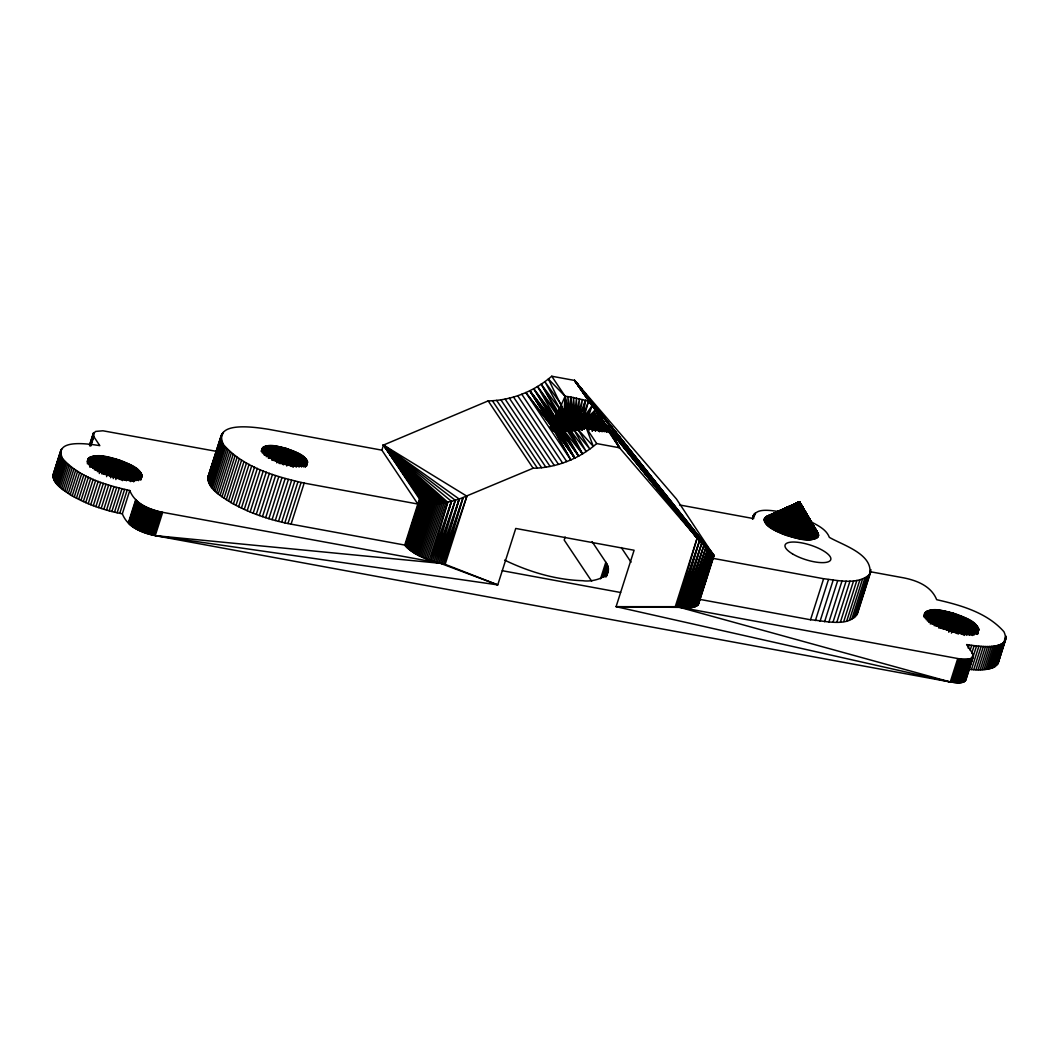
<?xml version="1.0" encoding="UTF-8"?>
<svg xmlns="http://www.w3.org/2000/svg" width="1059" height="1059" viewBox="0 0 1059 1059"><rect width="100%" height="100%" fill="white"/><g stroke="black" fill="none" stroke-linecap="round" stroke-linejoin="round"><path stroke-width="1.5" d="M818.541 535.364L799.519 501.873L766.941 516.395C758.297 525.158 779.252 532.412 785.632 535.139C795.283 537.363 811.313 544.763 818.541 535.364L799.519 501.873L766.385 516.673M857.816 610.633C853.011 629.006 824.021 620.508 810.532 619.767L699.271 599.288M856.546 615.544L869.638 574.494C873.874 554.267 842.898 545.239 829.343 537.35C826.192 528.944 816.926 525.026 809.553 521.028M798.83 538.727L799.519 501.873L766.941 516.395M381.875 450.154L268.205 429.239C256.556 427.479 212.144 420.132 223.436 444.621C243.649 467.601 275.287 476.537 304.171 483.103L417.842 504.031L381.875 450.154L383.504 445.045L488.173 400.898C509.935 400.567 531.34 392.505 548.377 379.016L565.135 396.291L570.655 396.993L569.98 411.938L564.751 430.867M797.546 538.475L799.519 501.873L765.895 516.951M551.752 376.236L574.534 380.419L611.242 432.866L608.541 431.37L597.475 430.378L586.315 428.008L562.858 431.106L557.709 430.788L553.102 428.763L551.13 425.281L551.62 421.654L558.119 411.885L565.135 396.291L551.752 376.236L548.377 379.016L564.063 411.435L558.715 431.953M796.249 538.21L799.519 501.873L767.563 516.157M610.871 431.82L608.475 432.35C600.043 415.763 575.567 411.276 558.119 411.885L553.341 430.801M978.847 629.986C972.877 638.749 958.488 632.62 949.883 631.071C940.948 627.365 927.207 624.36 924.507 613.81C931.271 605.841 944.668 611.52 953.404 613.174C962.181 617.079 982.17 621.223 977.51 634.381M307.639 462.518C298.069 471.983 266.709 461.036 261.997 448.937C267.675 442.252 278.941 447.017 286.274 448.407C293.608 451.677 310.208 455.079 306.594 466.039M54.777 471.586C48.542 481.633 63.315 489.88 70.198 494.672C86.203 504.163 104.086 510.306 122.328 513.827C127.729 527.422 142.091 532.968 155.236 535.642L497.743 584.886L515.746 528.454L634.103 550.243L616.086 606.675L675.258 606.688L681.215 607.548L961.678 659.254L969.607 659.069L973.314 656.686L972.89 653.972L966.642 644.56C976.332 646.043 1013.37 652.159 1003.945 631.746C987.107 612.592 960.738 605.152 936.672 599.685C931.271 586.104 916.922 580.517 903.764 577.87L869.995 571.675M504.6 560.105C528.971 571.834 555.604 579.895 582.781 580.703C593.265 582.463 615.901 576.546 605.827 562.21L592.087 541.639M554.439 430.616L559.576 408.297L544.869 381.677L561.31 404.498L562.726 411.435L557.484 431.953M794.925 537.906L799.519 501.873L765.445 517.269M584.33 429.266L592.007 405.796L574.534 380.419L676.423 498.961L713.978 555.829L699.483 540.818L619.489 447.772L596.707 443.575C579.167 458.732 556.372 467.879 533.127 468.237L459.222 499.08L438.836 562.938L162.676 512.331L155.236 535.642L440.412 563.322L497.743 584.886L445.137 564.328C430.695 561.032 414.863 556.571 404.737 545.067L291.079 524.152C270.085 520.115 249.54 513.125 230.902 502.575C221.861 496.367 206.862 489.192 208.213 476.232L221.318 435.183M779.954 511.629C772.302 510.901 753.465 506.612 753.624 518.592L679.613 504.971M141.84 476.828C133.5 484.32 119.985 478.403 110.388 476.166C102.591 472.473 88.228 469.256 87.937 458.931C96.74 452.219 109.554 457.634 119.204 459.99C127.093 463.749 145.123 468.012 140.847 479.926M566.208 431.079L571.569 412.176L570.655 396.993L585.468 400.381L583.35 415.009L578.452 430.669M793.601 537.575L799.519 501.873L768.238 515.958M575.289 429.742L579.948 414.003L582.463 399.534L573.025 430.828M792.264 537.217L799.519 501.873L765.088 517.613M553.102 418.57L551.209 426.512L553.102 418.57L533.696 388.706L554.532 416.386L551.474 429.12M550.376 426.724L551.62 421.654L529.818 390.731L551.13 425.281L525.82 392.571L570.788 459.924L553.804 429.292L574.785 458.07L560.158 431.106L578.664 456.045L564.275 430.973L582.503 453.887L570.073 429.769L571.873 430.523L573.952 429.822L589.837 449.029L578.002 429.504L593.331 446.368L586.315 428.008L596.707 443.575M550.481 427.029L552.004 420.648L529.818 390.731L551.077 424.434M550.984 425.943L552.507 419.642L533.696 388.706L553.778 417.498L551.077 428.736M574.375 431.185L585.468 400.381L588.473 401.321L580.531 429.636M550.852 425.453L552.004 420.648M552.308 427.889L555.366 415.26L552.229 427.929M551.077 428.551L553.778 417.498M552.361 430.126L556.24 414.162L537.535 386.548L554.532 416.386L551.395 429.147M553.288 428.869L557.166 413.023L541.255 384.192L561.469 411.474L556.332 431.979M553.394 431.145L558.119 411.885L541.255 384.192M790.914 536.847L799.519 501.873L771.243 514.939M552.255 430.166L556.24 414.162M553.182 428.895L557.166 413.023L537.535 386.548M555.459 430.483L560.277 411.554L559.576 408.297M554.294 430.642L559.165 411.699M556.557 430.404L561.469 411.474L561.31 404.498M555.3 430.51L560.277 411.554M557.286 431.953L562.726 411.435M559.973 432.006L565.466 411.488L565.135 396.291L568.418 411.739L562.898 432.257M556.385 430.417L561.469 411.474M576.877 430.192L585.468 400.381M558.503 431.953L564.063 411.435L565.135 396.291L566.909 411.594L561.296 432.098M215.811 451.24L102.922 430.788L95.694 431.423L93.02 433.859L93.549 436.229L99.798 445.64C90.094 444.158 53.096 438.042 62.481 458.454C79.346 477.596 105.701 485.035 129.767 490.516C135.168 504.11 149.531 509.657 162.676 512.331M559.761 431.993L565.466 411.488M567.928 431.384L573.184 412.454L573.515 397.482L574.865 412.785L569.914 430.113M562.673 432.244L568.418 411.739L567.849 396.596L569.98 411.938L564.526 430.828M561.071 432.085L566.909 411.594M789.59 536.45L799.519 501.873L764.757 517.97M407.874 548.522L422.806 501.714L383.504 445.045L447.732 502.231L430.841 560.555L451.478 501.357L459.222 499.08L440.412 563.322L463.048 497.704L443.575 564.023L466.887 496.194L383.504 445.045L419.47 498.921C427.81 507.076 441.338 503.224 451.478 501.357L434.031 561.588L455.344 500.298L383.504 445.045L421.972 501.225L407.106 547.807M571.45 430.457L576.533 413.156L579.458 398.766L578.24 413.553L572.8 430.775M565.983 431.053L571.569 412.176M965.848 678.131C965.715 685.12 954.781 682.406 950.267 681.983L616.086 606.675L679.772 607.376L701.707 543.346L682.618 607.681L703.798 545.703L685.319 607.84L681.215 607.548L701.707 543.346L574.534 380.419L598.242 413.897L594.668 419.483L591.372 428.736L594.668 419.483L599.619 415.71L574.534 380.419L713.144 554.003M569.689 430.073L574.865 412.785L576.467 398.078L576.533 413.156L571.238 430.404M567.465 431.304L573.184 412.454L570.655 396.993M754.154 516.249L755.12 513.112L754.154 516.157M574.6 431.251L579.948 414.003M754.59 513.615L753.095 518.222M582.768 428.683L586.726 416.161L592.007 405.796L585.045 415.565L580.345 429.57M53.069 474.763L60.747 450.591M52.95 475.663L61.091 449.784M54.168 472.314L61.607 449.003M52.963 476.59L60.734 452.934M53.122 477.569L60.562 454.258M53.413 478.575L60.853 455.264M53.85 479.608L61.29 456.297M54.393 480.68L61.832 457.369M55.042 481.766L62.481 458.454M55.862 482.878L63.302 459.566M56.789 484.016L64.228 460.705M57.795 485.154L65.234 461.843M58.96 486.319L66.399 463.008M60.244 487.497L67.683 464.186M61.647 488.689L69.087 465.378M63.169 489.893L70.609 466.582M64.771 491.085L72.211 467.774M66.465 492.289L73.905 468.978M68.292 493.481L75.732 470.17M70.198 494.672L77.638 471.361M72.197 495.864L79.637 472.552M89.552 444.74L93.47 432.879M89.552 445.852L93.708 432.588M90.041 444.754L93.51 433.872M92.371 438.28L93.854 433.621M90.359 445.111L93.774 434.945M90.584 445.548L93.549 436.229M74.262 497.028L81.702 473.717M90.836 445.985L93.801 436.652M87.195 461.645L88.188 458.534M87.513 461.287L88.506 458.176M87.394 462.505L88.877 457.832M87.354 463.749L89.34 457.528M76.433 498.193L83.873 474.882M87.831 463.445L89.816 457.236M88.387 463.193L90.372 456.972M88.532 464.504L91.008 456.733M89.194 464.292L91.67 456.522M78.657 499.318L86.097 476.007M89.446 465.669L92.424 456.35M89.724 467.072L93.192 456.191M90.558 466.953L94.026 456.072M91.445 466.847L94.926 455.979M80.974 500.444L88.413 477.132M92.385 466.781L95.853 455.913M92.874 468.316L96.846 455.873M83.343 501.556L90.783 478.244M93.894 468.303L97.865 455.873M94.45 469.865L98.911 455.886M95.575 469.931L100.036 455.939M85.739 502.628L93.179 479.317M96.713 470.011L101.174 456.019M97.388 471.679L102.352 456.138M88.228 503.687L95.667 480.376M98.58 471.811L103.544 456.27M99.308 473.532L104.775 456.429M90.743 504.693L98.183 481.382M101.068 472.168L106.019 456.628M101.836 473.942L107.29 456.853M103.133 474.194L108.6 457.104M93.311 505.686L100.751 482.374M104.444 474.472L109.898 457.369M105.768 474.776L111.221 457.687M95.906 506.639L103.345 483.328M106.588 476.656L112.545 458.017M108.415 475.451L113.869 458.362M98.527 507.565L105.966 484.254M109.752 475.822L115.206 458.732M110.586 477.768L116.53 459.129M101.187 508.439L108.627 485.128M112.426 476.656L117.88 459.553M113.247 478.642L119.204 459.99M103.835 509.273L111.274 485.962M115.06 477.543L120.514 460.453M115.855 479.568L121.811 460.917M106.522 510.081L113.962 486.769M117.642 478.509L123.096 461.42M118.886 479.025L124.353 461.923M109.183 510.822L116.622 487.511M120.144 479.555L125.597 462.452M121.348 480.084L126.802 462.995M111.844 511.523L119.283 488.212M122.513 480.627L127.98 463.538M124.181 479.648L129.145 464.107M114.504 512.172L121.944 488.861M125.293 480.217L130.257 464.676M126.392 480.799L131.342 465.258M117.125 512.781L124.565 489.47M127.914 479.833L132.375 465.841M128.92 480.429L133.381 466.437M129.86 481.011L134.321 467.032M119.76 513.337L127.199 490.026M130.76 481.62L135.221 467.628M132.137 480.667L136.095 468.237M122.328 513.827L129.767 490.516M132.918 481.263L136.876 468.819M133.686 481.858L137.657 469.428M134.864 480.905L138.345 470.024M135.989 479.926L138.967 470.606M136.585 480.521L139.563 471.189M137.617 479.542L140.092 471.771M138.067 480.098L140.543 472.327M138.477 480.667L140.953 472.896M139.298 479.648L141.284 473.439M140.079 478.628L141.562 473.969M140.278 479.145L141.76 474.485M140.397 479.648L141.893 474.988M140.993 478.575L141.985 475.478M140.94 479.502L141.999 475.941M128.324 522.815L135.764 499.504M128.655 523.252L136.095 499.941M129.026 523.702L136.479 500.391M129.436 524.165L136.876 500.854M129.886 524.642L137.326 501.331M130.429 525.118L137.869 501.807M130.985 525.582L138.425 502.27M131.568 526.058L139.007 502.747M132.229 526.535L139.669 503.224M132.891 527.011L140.331 503.7M133.633 527.501L141.072 504.19M134.4 527.978L141.84 504.666M135.195 528.441L142.634 505.143M136.015 528.918L143.455 505.606M136.902 529.381L144.342 506.07M137.763 529.831L145.202 506.52M138.689 530.294L146.129 506.983M139.656 530.731L147.095 507.42M140.609 531.155L148.048 507.843M141.615 531.578L149.054 508.267M142.621 531.989L150.06 508.677M143.627 532.386L151.066 509.075M144.673 532.756L152.112 509.445M145.732 533.14L153.171 509.829M146.791 533.484L154.23 510.173M147.863 533.815L155.302 510.504M148.909 534.133L156.348 510.822M149.968 534.424L157.407 511.113M151.053 534.716L158.493 511.404M152.125 534.98L159.565 511.669M153.171 535.219L160.611 511.907M154.23 535.444L161.67 512.132M207.961 477.265L221.768 434.216M207.816 478.35L222.377 433.29M207.842 479.462L220.947 438.426M210.993 470.421L213.415 462.823M217.294 450.657L220.696 440.014M222.138 435.461L223.118 432.416M208.027 480.627L221.132 439.591M208.385 481.832L221.477 440.796M208.861 483.076L221.966 442.04M209.523 484.36L222.628 443.311M210.331 485.671L223.436 444.621M211.297 487.008L224.402 445.958M212.382 488.358L225.474 447.308M213.666 489.748L226.758 448.698M215.056 491.138L228.148 450.101M216.592 492.554L229.684 451.518M218.247 493.971L231.339 452.934M220.073 495.413L233.165 454.377M221.98 496.856L235.085 455.807M224.045 498.286L237.137 457.25M226.242 499.729L239.334 458.693M228.506 501.159L241.611 460.109M230.902 502.575L244.007 461.539M233.404 503.991L246.509 462.942M235.985 505.381L249.09 464.332M238.659 506.745L251.764 465.695M241.439 508.095L254.531 467.059M261.242 451.372L262.248 448.235M261.467 451.041L262.725 447.613M262.023 450.459L263.029 447.322M261.904 451.769L263.4 447.057M262.328 451.518L263.823 446.805M244.258 509.405L257.363 468.369M262.275 452.868L264.287 446.58M262.817 452.67L264.816 446.395M263.373 452.497L265.385 446.223M263.506 453.914L266.008 446.064M264.154 453.781L266.656 445.932M264.353 455.251L267.358 445.839M247.184 510.716L260.276 469.666M265.107 455.171L268.112 445.76M265.875 455.118L268.88 445.707M266.219 456.654L269.727 445.667M267.08 456.641L270.588 445.654M250.149 511.96L263.254 470.924M267.967 456.667L271.475 445.68M268.404 458.282L272.415 445.733M269.343 458.348L273.354 445.786M270.349 458.441L274.347 445.892M253.167 513.191L266.272 472.155M271.342 458.56L275.34 445.998M271.885 460.268L276.399 446.143M272.931 460.427L277.445 446.302M256.265 514.383L269.357 473.347M274.016 460.625L278.517 446.501M275.088 460.824L279.589 446.699M276.2 461.062L280.701 446.938M259.376 515.521L272.467 474.485M276.783 462.876L281.787 447.189M278.398 461.592L282.912 447.467M279.007 463.445L284.024 447.758M262.5 516.62L275.605 475.584M280.145 463.763L285.149 448.076M281.76 462.531L286.274 448.407M282.369 464.451L287.386 448.751M265.69 517.679L278.782 476.643M283.508 464.822L288.511 449.122M285.096 463.643L289.597 449.519M286.182 464.041L290.695 449.916M268.867 518.685L281.972 477.635M286.764 466.026L291.781 450.327M288.326 464.875L292.827 450.75M272.084 519.638L285.175 478.589M289.372 465.325L293.886 451.2M290.391 465.788L294.905 451.65M291.371 466.238L295.885 452.114M275.287 520.525L288.379 479.489M292.35 466.715L296.864 452.577M293.277 467.191L297.778 453.067M294.693 466.106L298.704 453.556M295.567 466.595L299.578 454.046M278.491 521.385L291.596 480.336M296.401 467.098L300.412 454.549M297.711 466.026L301.219 455.039M298.466 466.529L301.974 455.555M299.168 467.032L302.675 456.045M281.681 522.166L294.773 481.117M300.359 465.973L303.364 456.548M300.981 466.476L303.986 457.051M301.577 466.966L304.582 457.541M302.636 465.894L305.138 458.057M284.845 522.881L297.936 481.845M303.099 466.384L305.601 458.534M303.536 466.873L306.038 459.024M304.423 465.775L306.422 459.5M304.78 466.251L306.779 459.963M305.045 466.701L307.044 460.413M305.27 467.138L307.269 460.864M305.945 466.013L307.454 461.3M287.982 523.556L301.074 482.507M306.633 465.272L307.587 461.724M291.079 524.152L304.171 483.103M404.737 545.067L419.47 498.921M405.226 545.742L419.973 499.544M405.782 546.418L420.555 500.166M406.418 547.119L421.23 500.722M408.708 549.237L423.746 502.138L383.504 445.045L459.222 499.08L437.221 562.501L455.344 500.298L435.633 562.064M409.608 549.952L424.752 502.509L383.504 445.045L451.478 501.357L432.416 561.071M410.588 550.68L425.864 502.84L383.504 445.045L445.852 502.588L427.704 559.43M411.62 551.395L427.029 503.131L383.504 445.045L444.025 502.919L426.181 558.848M412.706 552.11L428.273 503.356L383.504 445.045L442.238 503.171L424.659 558.225M413.844 552.824L429.57 503.528L383.504 445.045L440.478 503.409L423.176 557.603M415.035 553.526L430.947 503.66L383.504 445.045L438.757 503.581L421.72 556.955M416.293 554.241L432.403 503.753L383.504 445.045L437.089 503.7L420.304 556.293M417.577 554.929L433.899 503.793L383.504 445.045L435.474 503.766L418.914 555.618M429.292 560.012L447.732 502.231M442 563.679L463.048 497.704M445.137 564.328L466.887 496.194M576.665 430.126L581.656 414.493M565.149 537.019L564.182 540.05L591.65 581.192M600.519 578.836L605.827 562.21M602.346 577.181L606.688 563.573M603.484 576.996L607.35 564.897M604.504 576.784L607.879 566.194M605.351 576.52L608.25 567.452M606.026 576.228L608.435 568.67M605.973 577.036L606.939 574.004M606.595 576.083L608.462 569.835M606.886 575.487L608.329 570.96M675.258 606.688L697.14 538.104L605.417 423.507L603.445 424.752L601.062 430.814M678.303 607.178L699.483 540.818L574.534 380.419L600.943 417.431L595.37 430.854M683.982 607.773L703.798 545.703M686.589 607.866L687.821 607.866L705.744 547.86L685.319 607.84L686.589 607.866L705.744 547.86L574.534 380.419L603.326 420.648L601.3 423.216L598.388 430.841M688.985 607.813L707.491 549.806L687.821 607.866C691.937 607.906 700.251 606.82 698.622 600.903M690.124 607.734L708.325 550.693M691.183 607.628L709.093 551.501L574.534 380.419L713.845 555.26L698.185 604.663M692.189 607.469L709.808 552.242M693.129 607.284L710.47 552.93L574.534 380.419L713.951 555.538M694.016 607.072L711.092 553.553M694.81 606.82L711.635 554.095L574.534 380.419L713.978 555.829L698.477 604.186M695.564 606.542L712.151 554.559M696.226 606.225L712.588 554.956M696.822 605.867L712.972 555.287M701.587 591.624L705.042 580.795M708.987 568.431L713.435 554.506M697.365 605.496L713.673 554.929M697.815 605.099L713.554 555.737M752.38 518.923L753.346 515.865M752.631 518.844L754.14 514.118L752.658 518.725M810.532 619.767L823.624 578.717C838.437 580.385 857.234 585.27 869.638 574.494M815.377 620.587L828.469 579.538M820.063 621.236L833.155 580.2M824.59 621.712L837.682 580.676M828.919 622.017L842.011 580.967M833.023 622.136L846.115 581.1M836.888 622.083L849.993 581.047M840.489 621.858L853.58 580.822M843.771 621.448L856.863 580.411M846.776 620.878L859.882 579.829M849.437 620.124L862.529 579.074M851.767 619.211L864.859 578.174M853.726 618.138L866.818 577.102M855.328 616.907L868.433 575.871M858.293 609.11L860.729 601.512M861.695 598.467L866.063 584.793M867.03 581.748L870.908 569.583M857.34 614.021L870.895 571.344M923.819 616.073L924.811 612.976M923.872 616.881L925.354 612.221M924.242 616.537L925.738 611.877M924.679 616.232L926.175 611.559M924.692 617.49L926.665 611.268M925.248 617.225L927.234 611.017M925.354 618.535L927.843 610.765M926.056 618.337L928.531 610.566M926.281 619.714L929.246 610.381M927.075 619.555L930.054 610.236M927.419 620.984L930.887 610.116M928.306 620.892L931.774 610.01M928.743 622.388L932.701 609.944M929.723 622.348L933.694 609.918M930.252 623.897L934.713 609.905M931.311 623.91L935.772 609.918M932.423 623.963L936.897 609.984M933.561 624.055L938.036 610.063M934.223 625.71L939.187 610.169M935.441 625.856L940.392 610.315M936.659 626.015L941.623 610.474M937.917 626.213L942.881 610.672M938.711 627.987L944.165 610.897M939.995 628.239L945.449 611.149M941.292 628.516L946.746 611.414M942.616 628.821L948.07 611.718M943.94 629.152L949.394 612.049M945.277 629.496L950.73 612.406M946.6 629.867L952.054 612.777M947.951 630.264L953.404 613.174M948.785 632.249L954.741 613.598M950.598 631.124L956.065 614.035M951.419 633.136L957.376 614.485M953.206 632.064L958.66 614.961M954.49 632.554L959.944 615.464M955.747 633.057L961.201 615.967M956.979 633.586L962.432 616.497M958.196 634.129L963.65 617.026M959.864 633.123L964.828 617.582M961.043 633.692L965.993 618.152M962.154 634.262L967.105 618.721M963.213 634.844L968.178 619.303M964.272 635.426L969.237 619.886M155.236 535.642L950.267 681.983L957.707 658.672M965.768 634.46L970.229 620.481M951.26 682.155L958.699 658.844M966.721 635.056L971.182 621.077M952.266 682.3L959.706 658.989M968.125 634.103L972.096 621.673M953.259 682.446L960.698 659.135M968.959 634.698L972.93 622.268M954.238 682.565L961.678 659.254M969.792 635.307L973.75 622.864M955.165 682.645L962.605 659.333M971.037 634.354L974.505 623.473M956.078 682.711L963.518 659.4M971.725 634.937L975.193 624.069M956.952 682.751L964.392 659.439M968.191 648.121L969.184 645.01M972.374 635.519L975.842 624.651M957.799 682.764L965.239 659.453M973.446 634.553L976.411 625.234M958.633 682.764L966.073 659.453M973.949 635.135L976.928 625.803M959.414 682.737L966.854 659.426M974.915 634.142L977.404 626.372M970.203 650.054L971.699 645.394M975.802 633.15L977.788 626.928M960.169 682.684L967.608 659.373M976.146 633.692L978.132 627.484M960.87 682.605L968.31 659.294M976.411 634.222L978.397 628M977.126 633.189L978.622 628.53M961.546 682.512L968.985 659.201M977.285 633.692L978.768 629.033M977.351 634.169L978.834 629.509M962.168 682.38L969.607 659.069M971.659 653.496L974.134 645.725M962.763 682.248L970.203 658.936M963.306 682.075L970.746 658.764M963.809 681.89L971.249 658.579M964.246 681.678L971.685 658.367M964.643 681.44L973.102 654.396M966.337 676.569L973.287 654.819M964.987 681.189L973.393 655.217M965.292 680.924L976.544 646.003M965.755 680.328L973.42 656.342M969.104 669.314L971.447 669.54L978.887 646.228M971.447 669.54L973.724 669.698L981.163 646.387M973.724 669.698L975.935 669.804L983.374 646.493M975.935 669.804L978.066 669.844L985.505 646.533M978.066 669.844L980.131 669.844L987.57 646.533M980.131 669.844L982.077 669.765L989.516 646.453M982.077 669.765L983.957 669.632L991.396 646.321M983.957 669.632L985.73 669.447L993.17 646.136M985.73 669.447L987.412 669.195L994.851 645.884M987.412 669.195L988.987 668.891L996.426 645.58M988.987 668.891L990.43 668.52L997.869 645.209M990.43 668.52L991.78 668.11L999.219 644.799M991.78 668.11L993.024 667.633L1000.464 644.322M993.024 667.633L994.149 667.117L1001.589 643.806M994.149 667.117L995.156 666.535L1002.595 643.223M995.156 666.535L1003.455 642.601M1004.395 640.602L1005.878 635.943M996.016 665.912L1004.223 641.913M996.784 665.224L998.253 662.908L1006.037 636.909M997.393 664.496L1006.05 637.849M997.909 663.741L1005.931 638.749M578.254 430.616L588.473 401.321M582.106 430.179L586.726 416.161L581.921 430.126M788.253 536.026L799.519 501.873L818.104 533.392M586.395 428.313L590.022 417.418L595.264 410.005L587.771 428.895M589.506 429.663L593.172 418.768L596.773 411.977L591.61 418.08L587.904 428.948M584.184 429.199L588.38 416.769L595.264 410.005M586.262 428.26L590.022 417.418M589.386 429.61L593.172 418.768L598.242 413.897M592.299 431.026L596.098 420.198L599.619 415.71L594.099 430.139M595.555 430.96L598.851 421.694L602.174 419.073L597.25 430.113M594.192 430.192L597.514 420.939L600.943 417.431M597.316 430.153L600.109 422.462L603.326 420.648M589.254 429.544L593.172 418.768M592.18 430.96L596.098 420.198M603.445 424.752L601.115 430.854L604.398 422.131L601.3 423.216L598.467 430.894M595.462 430.907L598.851 421.694M786.943 535.602L799.519 501.873L817.839 532.862M599.54 431.622L602.412 423.984L604.398 422.131M602.081 431.622L605.417 423.507M599.473 431.582L602.412 423.984M605.483 430.801L606.648 427.757L607.959 427.108L606.013 431.543M602.042 431.595L604.385 425.519L606.33 424.805L697.14 538.104L676.794 606.953L699.483 540.818L679.772 607.376L950.267 681.983M604.226 431.569L607.191 426.009L605.245 426.274L603.458 430.814L606.33 424.805M606.039 431.503L607.231 428.485L608.66 428.14L697.14 538.104L610.606 431.278L608.528 431.768L610.222 430.629L697.14 538.104L609.785 429.901L608.316 430.536M604.173 431.635L606 427.029M785.632 535.139L799.519 501.873L818.316 533.908M784.335 534.663L799.519 501.873L817.098 531.764M208.213 476.232L210.013 473.452M783.051 534.16L799.519 501.873L818.461 534.424M781.794 533.643L799.519 501.873L816.635 531.194M780.562 533.127L799.519 501.873L818.541 534.901M779.331 532.584L799.519 501.873L815.523 530.029L814.9 529.447M778.166 532.042L799.519 501.873L818.488 535.814M777.002 531.472L799.519 501.873L813.365 526.694M775.876 530.903L799.519 501.873L818.395 536.251M774.817 530.321L799.519 501.873L808.017 517.494M608.66 428.14L606.476 432.244L607.694 429.186L609.256 429.054L608.038 429.861M773.772 529.738L799.519 501.873L818.183 536.648M772.779 529.143L799.519 501.873L806.839 515.759M771.812 528.547L799.519 501.873L817.945 537.045M609.785 429.901L608.475 431.159L610.222 430.629M797.109 504.084L799.519 501.873L817.641 537.403M770.899 527.951L799.519 501.873L817.257 537.747M770.065 527.356L799.519 501.873L803.847 510.756M797.096 503.899L799.519 501.873L816.833 538.051M769.258 526.76L799.519 501.873L802.854 509.101M768.49 526.151L799.519 501.873L816.317 538.343M796.924 503.872L799.519 501.873L815.761 538.607M767.801 525.555L799.519 501.873L802.775 509.366M767.153 524.973L799.519 501.873L815.139 538.846M796.924 503.713L799.519 501.873L814.464 539.044M766.584 524.39L799.519 501.873L813.749 539.243M796.765 503.7L799.519 501.873L800.63 504.905M766.067 523.821L799.519 501.873L812.941 539.375M765.604 523.252L799.519 501.873L812.107 539.508M811.22 539.613L799.519 501.873L796.792 503.568L799.519 501.873L800.485 504.839M765.207 522.683L799.519 501.873L810.294 539.68M796.818 503.462L799.519 501.873L809.314 539.719M764.863 522.14L799.519 501.873L808.282 539.719M764.598 521.61L799.519 501.873L807.21 539.693M764.386 521.094L799.519 501.873L806.111 539.64M788.359 507.83L799.519 501.873L804.972 539.561M764.227 520.591L799.519 501.873L803.794 539.441M764.161 520.115L799.519 501.873L802.603 539.309M787.909 507.83L799.519 501.873L801.372 539.15M608.475 432.35L610.606 431.278M764.148 519.638L799.519 501.873L800.114 538.952M785.249 508.955L799.519 501.873L764.492 518.354M764.214 519.188L799.519 501.873L764.333 518.764M775.903 513.271L799.519 501.873M768.98 515.773L770.595 515.495M712.376 558.239L823.624 578.717M502.27 570.708L620.614 592.497M574.534 380.419L713.303 555.551M551.143 423.547L529.818 390.731L552.507 419.642M525.82 392.571L551.302 426.075M570.073 429.769L586.223 451.531L573.952 429.822M554.638 429.769L574.785 458.07L558.914 430.987M561.495 431.132L578.664 456.045L562.858 431.106M555.565 430.179L574.785 458.07L557.709 430.788M529.818 390.731L551.315 422.607M608.541 431.37L619.489 447.772L611.083 432.271M521.783 394.252L566.75 461.592M621.276 547.556L631.045 562.183M517.679 395.748L562.633 463.087M513.536 397.046L558.503 464.398M509.353 398.171L554.307 465.51M505.13 399.111L550.084 466.45M500.894 399.825L545.848 467.178M496.645 400.368L541.599 467.721M492.395 400.739L537.363 468.091M488.173 400.898L533.127 468.237M556.597 430.51L574.785 458.07M567.174 430.523L582.503 453.887L568.617 430.179M609.706 432.31L619.489 447.772L611.202 432.601M611.056 433.078L619.489 447.772L611.242 432.866M553.102 428.763L570.788 459.924M611.189 433.025L619.489 447.772M809.553 520.326L811.101 523.172M998.438 659.254L998.597 660.22M753.783 514.674L752.777 517.825L753.783 514.674M606.648 427.757L605.444 430.841L606.648 427.757M792.489 553.87A23.973 7.651 17.7 0 0 830.362 560.396A23.973 7.651 17.7 0 0 800.908 542.737A23.973 7.651 17.7 0 0 792.489 553.87"/></g></svg>
